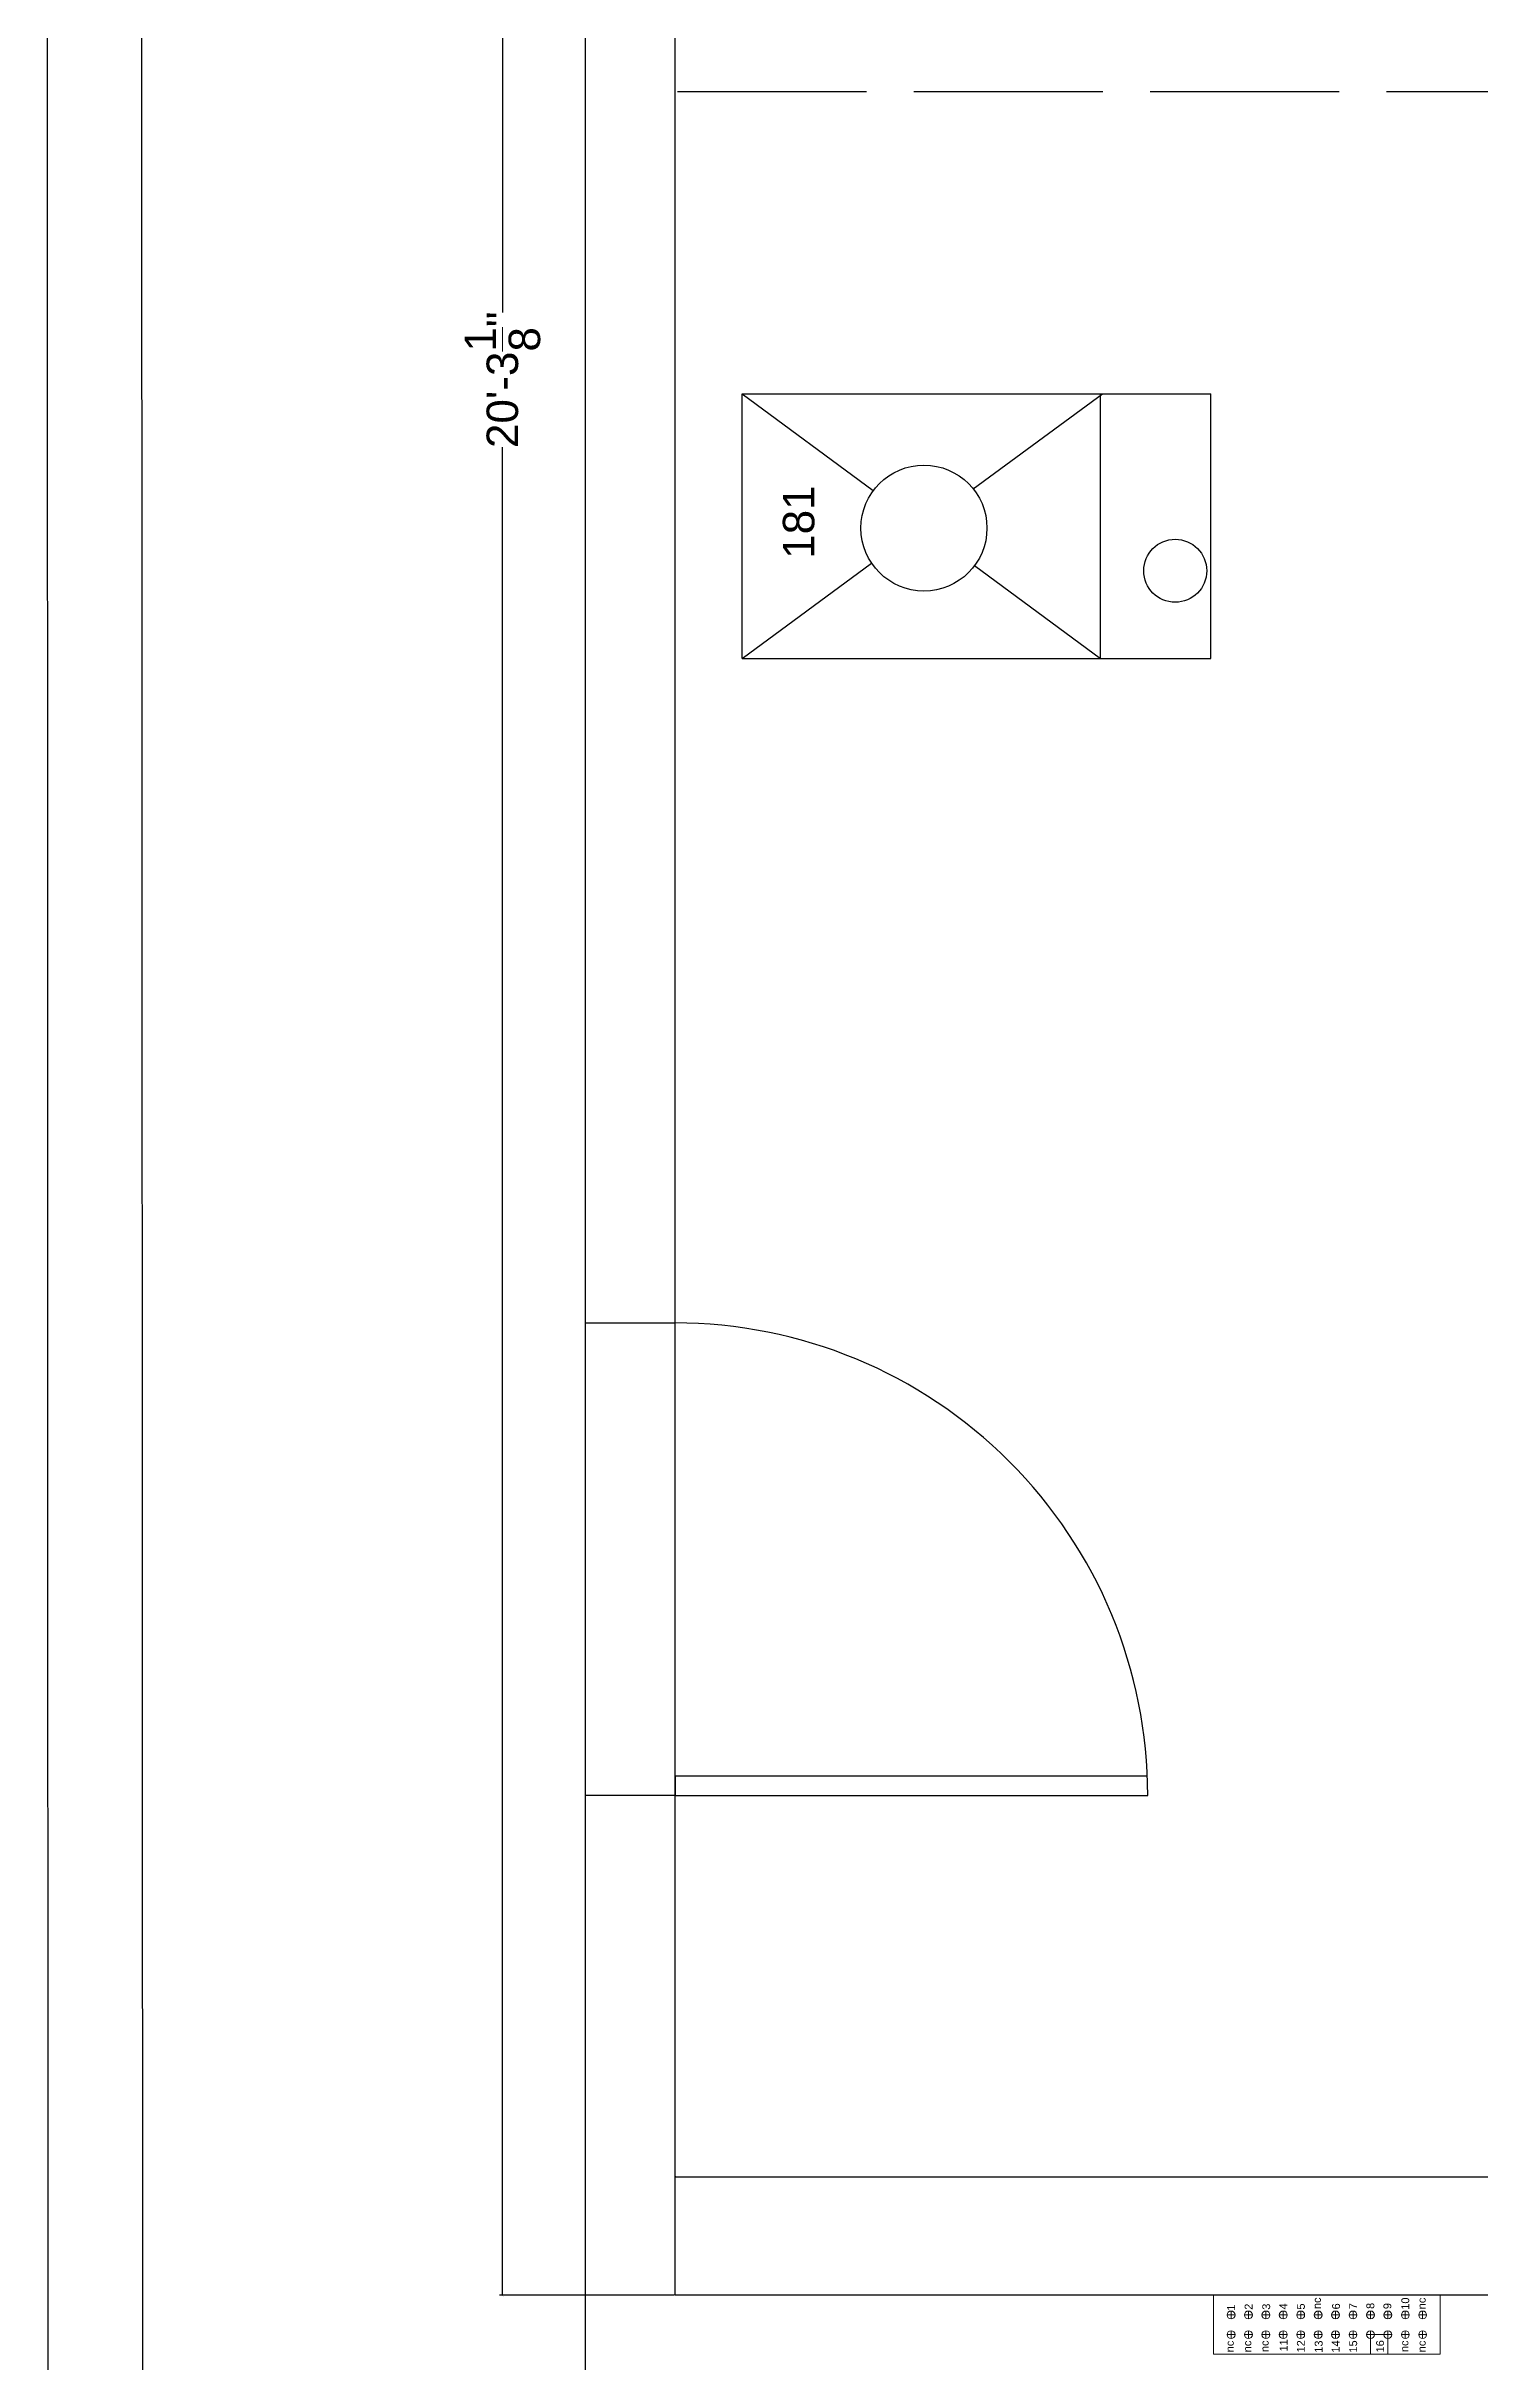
# Model space of a CAD drawing. Header units: inches. Extents: x -601 to 0, y 0 to 495.
# Drawn here: x -600.5 to -509.5, y 206.9 to 353.8 of the extents above; entities that cross this region are included whole.
import ezdxf

# ---------------------------------------------------------------- set-up
doc = ezdxf.new("R2010")
doc.units = ezdxf.units.IN
doc.header["$MEASUREMENT"] = 0
doc.linetypes.add('ACAD_ISO02W100', pattern=[15, 12, -3])
doc.layers.get('0').update_dxf_attribs({"color": 1, "lineweight": 9})
for name, color, linetype, lineweight in [('00-page-edge', 7, 'Continuous', 9), ('A101-Dimensions', 7, 'Continuous', 9), ('A101-Floorplan-1st-floor', 7, 'Continuous', 9)]:
    doc.layers.add(name, color=color, linetype=linetype, lineweight=lineweight)
doc.styles.add('Small', font='Arial.ttf', dxfattribs={"height": 0.5})
doc.styles.get("Standard").update_dxf_attribs({"font": 'Arial.ttf', "height": 2})
doc.dimstyles.get("Standard").update_dxf_attribs({"dimtxt": 0.18, "dimasz": 0.1175, "dimexe": 0.18, "dimexo": 0.0625, "dimgap": 0.09, "dimtad": 0, "dimtoh": 1, "dimdec": 3, "dimzin": 0, "dimdsep": 46, "dimlunit": 4, "dimtxsty": 'Standard', "dimblk": 'ARCHTICK', "dimblk1": 'ARCHTICK', "dimblk2": 'ARCHTICK', "dimcen": 0.09, "dimadec": 1, "dimazin": 0, "dimtfac": 1, "dimtdec": 3, "dimtofl": 0, "dimtmove": 0, "dimatfit": 3, "dimfxl": 1, "dimtolj": 1, "dimtzin": 0, "dimarcsym": 0})

# ---------------------------------------------------------------- blocks, each defined once
blk = doc.blocks.new('garage-door-exit-to-trailer')
at = {"layer": 'A101-Floorplan-1st-floor', "lineweight": 30}
for p, q in [((0, 0), (0, -30)), ((1.25, 0), (0, 0)), ((1.25, 0), (1.25, -29.97))]:
    blk.add_line(p, q, dxfattribs=at)
blk.add_arc((0, 0), 30, 270, 0, dxfattribs=at)
blk = doc.blocks.new('_ArchTick')
at = {"color": 0, "linetype": 'ByBlock', "lineweight": 30, "const_width": 0.15}
blk.add_lwpolyline([(-0.5, -0.5), (0.5, 0.5)], dxfattribs=at)
blk = doc.blocks.new('*D185')
at = {"layer": 'A101-Dimensions', "color": 0, "lineweight": -2, "transparency": 16777216}
for p, q in [((-560.61, 211.13), (-560.61, 218.77)), ((-560.61, 218.59), (-435.65, 218.59)), ((-303.61, 218.59), (-428.57, 218.59)), ((-303.61, 211.13), (-303.61, 218.77))]:
    blk.add_line(p, q, dxfattribs=at)
at = {"layer": 'A101-Dimensions', "color": 0, "lineweight": -2, "transparency": 16777216, "xscale": 0.1175, "yscale": 0.1175, "zscale": 0.1175, "rotation": 180}
blk.add_blockref('_ArchTick', (-560.61, 218.59), dxfattribs=at)
at = {"layer": 'A101-Dimensions', "color": 0, "lineweight": -2, "transparency": 16777216, "xscale": 0.1175, "yscale": 0.1175, "zscale": 0.1175}
blk.add_blockref('_ArchTick', (-303.61, 218.59), dxfattribs=at)
at = {"layer": 'A101-Dimensions', "color": 0, "lineweight": 5, "transparency": 16777216, "insert": (-432.11, 218.59), "char_height": 2, "attachment_point": 5, "rotation": 180}
blk.add_mtext('\\A1;21\'-5"', dxfattribs=at)
blk = doc.blocks.new('*D196')
at = {"layer": 'A101-Dimensions', "color": 0, "lineweight": -2, "transparency": 16777216}
for p, q in [((-560.68, 454.25), (-571.76, 454.25)), ((-571.58, 454.25), (-571.58, 336.93)), ((-571.58, 211.07), (-571.58, 328.39)), ((-560.68, 211.07), (-571.76, 211.07))]:
    blk.add_line(p, q, dxfattribs=at)
at = {"layer": 'A101-Dimensions', "color": 0, "lineweight": -2, "transparency": 16777216, "xscale": 0.1175, "yscale": 0.1175, "zscale": 0.1175}
for p, rotation in [((-571.58, 454.25), 90), ((-571.58, 211.07), 270)]:
    blk.add_blockref('_ArchTick', p, dxfattribs=dict(at, rotation=rotation))
at = {"layer": 'A101-Dimensions', "color": 0, "lineweight": 5, "transparency": 16777216, "insert": (-571.58, 332.66), "char_height": 2, "attachment_point": 5, "rotation": 90}
blk.add_mtext('\\A1;20\'-3{\\H1x;\\S1/8;}"', dxfattribs=at)
blk = doc.blocks.new('L1-furnace-181-reference')
at = {"layer": 'A101-Floorplan-1st-floor', "lineweight": -3}
for p, q in [((0, 29.75), (6.04, 21.52)), ((0, 29.75), (0, 0)), ((16.8, 29.75), (16.8, 0)), ((10.77, 15.08), (16.8, 6.87)), ((0, 0), (16.8, 0))]:
    blk.add_line(p, q, dxfattribs=at)
for points in [[(0, 29.75), (16.8, 29.75), (10.65, 21.42)], [(5.89, 14.99), (-0.01, 7), (16.8, 7)]]:
    blk.add_lwpolyline(points, dxfattribs=at)
for centre, radius in [((8.27, 18.2), 4), ((5.56, 2.25), 2)]:
    blk.add_circle(centre, radius, dxfattribs=at)
blk = doc.blocks.new('GE-125A-subpanel-171')
at = {"lineweight": 5}
for p, q in [((0, -14.38, -48.5), (0, 0, -48.5)), ((0, 0, -48.5), (3.75, 0, -48.5)), ((3.75, -15.19, -48.5), (3.75, 0.81, -48.5)), ((1, -1.11, -48.5), (1.5, -1.11, -48.5)), ((1.25, -1.36, -48.5), (1.25, -0.86, -48.5)), ((2.25, -1.11, -48.5), (2.75, -1.11, -48.5)), ((2.5, -1.36, -48.5), (2.5, -0.86, -48.5)), ((1, -2.21, -48.5), (1.5, -2.21, -48.5)), ((1.25, -2.46, -48.5), (1.25, -1.96, -48.5)), ((2.25, -2.21, -48.5), (2.75, -2.21, -48.5)), ((2.5, -2.46, -48.5), (2.5, -1.96, -48.5)), ((1, -3.32, -48.5), (1.5, -3.32, -48.5)), ((1.25, -3.57, -48.5), (1.25, -3.07, -48.5)), ((1.25, -4.67, -48.5), (1.25, -4.17, -48.5)), ((2.25, -3.32, -48.5), (2.75, -3.32, -48.5)), ((2.5, -3.57, -48.5), (2.5, -3.07, -48.5)), ((2.5, -4.67, -48.5), (2.5, -4.17, -48.5)), ((1, -4.42, -48.5), (1.5, -4.42, -48.5)), ((1, -5.53, -48.5), (1.5, -5.53, -48.5)), ((1.25, -5.78, -48.5), (1.25, -5.28, -48.5)), ((2.25, -4.42, -48.5), (2.75, -4.42, -48.5)), ((2.25, -5.53, -48.5), (2.75, -5.53, -48.5)), ((2.5, -5.78, -48.5), (2.5, -5.28, -48.5)), ((1, -6.64, -48.5), (1.5, -6.64, -48.5)), ((1.25, -6.89, -48.5), (1.25, -6.39, -48.5)), ((2.25, -6.64, -48.5), (2.75, -6.64, -48.5)), ((2.5, -6.89, -48.5), (2.5, -6.39, -48.5)), ((1, -7.74, -48.5), (1.5, -7.74, -48.5)), ((1.25, -7.99, -48.5), (1.25, -7.49, -48.5)), ((1.25, -9.1, -48.5), (1.25, -8.6, -48.5)), ((2.25, -7.74, -48.5), (2.75, -7.74, -48.5)), ((2.5, -7.99, -48.5), (2.5, -7.49, -48.5)), ((2.5, -9.1, -48.5), (2.5, -8.6, -48.5)), ((1.25, -9.96, -48.5), (0, -9.96, -48.5)), ((0, -9.96, -48.5), (0, -11.06, -48.5)), ((1, -8.85, -48.5), (1.5, -8.85, -48.5)), ((1, -9.96, -48.5), (1.5, -9.96, -48.5)), ((1.25, -10.21, -48.5), (1.25, -9.71, -48.5)), ((1.25, -11.06, -48.5), (1.25, -9.96, -48.5)), ((2.25, -8.85, -48.5), (2.75, -8.85, -48.5)), ((2.25, -9.96, -48.5), (2.75, -9.96, -48.5)), ((2.5, -10.21, -48.5), (2.5, -9.71, -48.5)), ((0, -11.06, -48.5), (1.25, -11.06, -48.5)), ((1, -11.06, -48.5), (1.5, -11.06, -48.5)), ((1.25, -11.31, -48.5), (1.25, -10.81, -48.5)), ((2.25, -11.06, -48.5), (2.75, -11.06, -48.5)), ((2.5, -11.31, -48.5), (2.5, -10.81, -48.5)), ((1, -12.17, -48.5), (1.5, -12.17, -48.5)), ((1.25, -12.42, -48.5), (1.25, -11.92, -48.5)), ((1.25, -13.52, -48.5), (1.25, -13.02, -48.5)), ((2.25, -12.17, -48.5), (2.75, -12.17, -48.5)), ((2.5, -12.42, -48.5), (2.5, -11.92, -48.5)), ((2.5, -13.52, -48.5), (2.5, -13.02, -48.5)), ((0, -14.38, -48.5), (3.75, -14.38, -48.5)), ((1, -13.27, -48.5), (1.5, -13.27, -48.5)), ((2.25, -13.27, -48.5), (2.75, -13.27, -48.5))]:
    blk.add_line(p, q, dxfattribs=at)
for centre in [(1.25, -1.11, -48.5), (2.5, -1.11, -48.5), (1.25, -2.21, -48.5), (2.5, -2.21, -48.5), (1.25, -3.32, -48.5), (1.25, -4.42, -48.5), (2.5, -3.32, -48.5), (2.5, -4.42, -48.5), (1.25, -5.53, -48.5), (2.5, -5.53, -48.5), (1.25, -6.64, -48.5), (2.5, -6.64, -48.5), (1.25, -7.74, -48.5), (1.25, -8.85, -48.5), (2.5, -7.74, -48.5), (2.5, -8.85, -48.5), (1.25, -9.96, -48.5), (2.5, -9.96, -48.5), (1.25, -11.06, -48.5), (2.5, -11.06, -48.5), (1.25, -12.17, -48.5), (1.25, -13.27, -48.5), (2.5, -12.17, -48.5), (2.5, -13.27, -48.5)]:
    blk.add_circle(centre, 0.25, dxfattribs=at)
at = {"lineweight": 5, "style": 'Small'}
for s, p in [('nc', (0.13, -1.28, -48.5)), ('1', (2.77, -1.36, -48.5)), ('nc', (0.13, -2.39, -48.5)), ('2', (2.83, -2.47, -48.5)), ('nc', (0.14, -3.49, -48.5)), ('11', (0.18, -4.7, -48.5)), ('3', (2.83, -3.59, -48.5)), ('4', (2.85, -4.67, -48.5)), ('12', (0.12, -5.79, -48.5)), ('5', (2.84, -5.79, -48.5)), ('13', (0.1, -6.92, -48.5)), ('nc', (2.87, -6.81, -48.5)), ('14', (0.11, -8, -48.5)), ('15', (0.11, -9.11, -48.5)), ('6', (2.85, -8.02, -48.5)), ('7', (2.86, -9.11, -48.5)), ('8', (2.88, -10.2, -48.5)), ('16', (0.12, -10.82, -48.5)), ('9', (2.87, -11.28, -48.5)), ('nc', (0.13, -13.46, -48.5)), ('nc', (0.14, -12.36, -48.5)), ('10', (2.83, -12.42, -48.5)), ('nc', (2.86, -13.46, -48.5))]:
    blk.add_text(s, height=0.5, dxfattribs=at).set_placement(p)

msp = doc.modelspace()

# ---------------------------------------------------------------- linework, layer by layer
at = {"layer": '00-page-edge', "lineweight": -3}
for p, q in [((-600.528, 495.1368), (-600.3608, 0)), ((-594.526, 489.1368), (-594.365, 6))]:
    msp.add_line(p, q, dxfattribs=at)
at = {"layer": 'A101-Floorplan-1st-floor', "lineweight": -3}
for p, q in [((-566.3005, 206.3187), (-566.3005, 459.7508)), ((-560.613, 272.7821), (-566.3005, 272.7821)), ((-560.613, 242.7861), (-566.3005, 242.7861))]:
    msp.add_line(p, q, dxfattribs=at)
at = {"layer": 'A101-Floorplan-1st-floor', "linetype": 'ACAD_ISO02W100', "lineweight": -3}
msp.add_line((-338.4567, 350.9437), (-560.613, 350.9437), dxfattribs=at)
at = {"layer": 'A101-Floorplan-1st-floor', "lineweight": -3}
msp.add_lwpolyline([(-340.363, 349.8187), (-303.606, 349.8187), (-303.606, 211.0687), (-560.613, 211.0687), (-560.613, 454.2508), (-338.4567, 454.2508), (-338.4567, 349.8187)], dxfattribs=at)

# ---------------------------------------------------------------- block references
at = {"lineweight": -3, "rotation": 89.99999999999999}
msp.add_blockref('garage-door-exit-to-trailer', (-560.613, 242.7861), dxfattribs=at)
at = {"layer": 'A101-Floorplan-1st-floor', "lineweight": 5, "rotation": 89.99999999999999}
for name, p in [('L1-furnace-181-reference', (-526.6161, 314.9748)), ('GE-125A-subpanel-171', (-526.4305, 207.3187, 48.5))]:
    msp.add_blockref(name, p, dxfattribs=at)

# ---------------------------------------------------------------- texts
at = {"layer": 'A101-Floorplan-1st-floor', "lineweight": 5}
msp.add_text('181', height=2, rotation=90, dxfattribs=at).set_placement((-551.7739, 321.2919))

# ---------------------------------------------------------------- dimensions: what is measured, and where the dimension line sits
at = {"layer": 'A101-Dimensions', "lineweight": 5}
for base, p2, angle, picture, middle in [((-571.5781, 454.2508), (-560.613, 454.2508), 90, '*D196', (-571.5781, 332.6598)), ((-303.606, 218.587), (-303.606, 211.0687), 180, '*D185', (-432.1095, 218.587))]:
    dim = msp.add_linear_dim(base=base, p1=(-560.613, 211.0687), p2=p2, angle=angle, dimstyle='Standard', dxfattribs=at)
    dim.commit()
    dim.dimension.update_dxf_attribs({"geometry": picture, "text_midpoint": middle})

doc.saveas('drawing.dxf')
